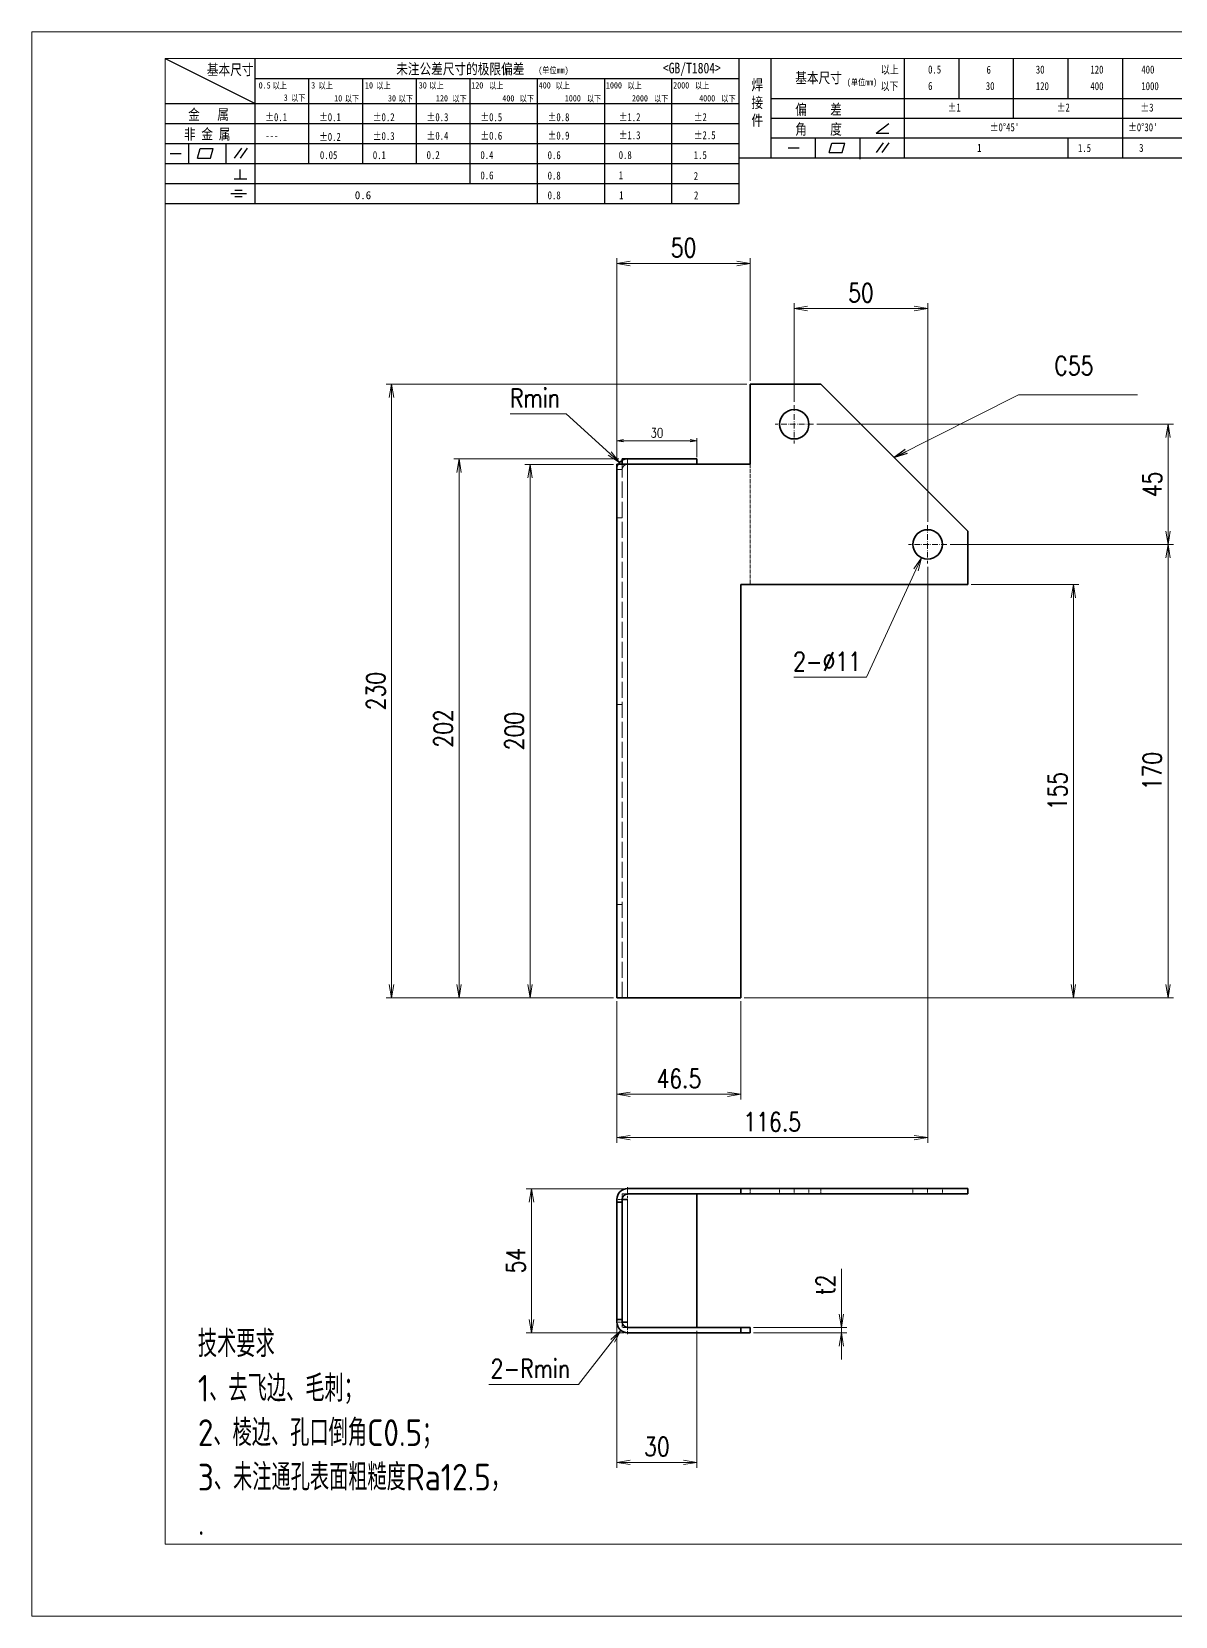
# Model space of a CAD drawing. Header units: millimetres. Extents: x -50531 to 104182, y -50696 to 36723.
# Drawn here: x -48821 to -48392, y 35595 to 36189 of the extents above; entities that cross this region are included whole.
import ezdxf

# ---------------------------------------------------------------- set-up
doc = ezdxf.new("R2010")
doc.units = ezdxf.units.MM
doc.header["$LTSCALE"] = 0.5
for name, pattern in [('AM_ISO02W050x2', [3.75, 3, -0.75]), ('AM_ISO08W050x2', [9, 6, -0.75, 1.5, -0.75]), ('DASHDOT', [18.5, 12, -3, 0.5, -3]), ('DASHED', [15, 12, -3])]:
    doc.linetypes.add(name, pattern=pattern)
for name, color, linetype, lineweight in [('中心线', 2, 'AM_ISO08W050x2', 18), ('图框', 7, 'Continuous', 18), ('标注线', 3, 'Continuous', 18), ('粗实线', 7, 'Continuous', 35), ('虚线', 1, 'AM_ISO02W050x2', 18)]:
    doc.layers.add(name, color=color, linetype=linetype, lineweight=lineweight)
doc.layers.add('图\\M+19E79\\M+195B6\\M+18E9A', color=7, linetype='Continuous')
doc.layers.add('打印-禁用', color=7, linetype='Continuous', lineweight=15, plot=False)
doc.styles.add('DIM', font='romans.shx', dxfattribs={"width": 0.8, "bigfont": 'bigfont.shx'})
doc.styles.add('国标', font='simfang.ttf', dxfattribs={"width": 0.8})
doc.styles.add('机械长仿宋', font='gbenor.shx', dxfattribs={"height": 1, "bigfont": 'gbcbig.shx'})
doc.dimstyles.new('DEH 1-1$0', dxfattribs={"dimtxt": 3.5, "dimasz": 2.5, "dimexe": 1, "dimexo": 0.625, "dimgap": 1.2, "dimtad": 1, "dimzin": 9, "dimdsep": 46, "dimtxsty": 'DIM', "dimblk": 'OPEN', "dimcen": 0, "dimclrd": 8, "dimclre": 8, "dimclrt": 2, "dimazin": 2, "dimtfac": 0.5, "dimtmove": 0, "dimatfit": 3, "dimldrblk": 'OPEN', "dimfxl": 0, "dimtolj": 2, "dimlwd": 18, "dimlwe": 18, "dimarcsym": 0})
doc.dimstyles.new('DEH 1-2$0', dxfattribs={"dimscale": 2, "dimtxt": 3.5, "dimasz": 2.5, "dimexe": 1, "dimexo": 0.625, "dimgap": 1.2, "dimtad": 1, "dimdsep": 46, "dimtxsty": 'DIM', "dimblk": 'OPEN', "dimcen": 0, "dimclrd": 8, "dimclre": 8, "dimclrt": 2, "dimazin": 2, "dimtfac": 0.5, "dimtmove": 0, "dimatfit": 3, "dimldrblk": 'OPEN', "dimfxl": 0, "dimtolj": 2, "dimlwd": 13, "dimlwe": 13, "dimarcsym": 0})
doc.dimstyles.new('DEH 1-2$3', dxfattribs={"dimscale": 2, "dimtxt": 3.5, "dimasz": 2.5, "dimexe": 1, "dimexo": 0.625, "dimgap": 1.2, "dimtad": 1, "dimtoh": 1, "dimdsep": 46, "dimtxsty": 'DIM', "dimblk": 'OPEN', "dimcen": 0, "dimclrd": 8, "dimclre": 8, "dimclrt": 2, "dimazin": 2, "dimtfac": 0.5, "dimtofl": 0, "dimtmove": 0, "dimatfit": 3, "dimldrblk": 'OPEN', "dimfxl": 0, "dimtolj": 2, "dimlwd": 18, "dimlwe": 18, "dimarcsym": 0})
doc.dimstyles.new('DEH 1-2$4', dxfattribs={"dimscale": 2, "dimtxt": 3.5, "dimasz": 2.5, "dimexe": 1, "dimexo": 0.625, "dimgap": 1.2, "dimtad": 1, "dimtoh": 1, "dimdsep": 46, "dimtxsty": 'DIM', "dimblk": 'OPEN', "dimcen": 0, "dimclrd": 8, "dimclre": 8, "dimclrt": 2, "dimazin": 2, "dimtfac": 0.5, "dimtofl": 0, "dimtmove": 0, "dimatfit": 3, "dimldrblk": 'OPEN', "dimfxl": 0, "dimtolj": 2, "dimlwd": 18, "dimlwe": 18, "dimarcsym": 0})
doc.dimstyles.new('DEH 1-2$7', dxfattribs={"dimscale": 2, "dimtxt": 3.5, "dimasz": 2.5, "dimexe": 1, "dimexo": 0.625, "dimgap": 1.2, "dimtad": 1, "dimdsep": 46, "dimtxsty": 'DIM', "dimblk": 'OPEN', "dimcen": 0, "dimclrd": 8, "dimclre": 8, "dimclrt": 2, "dimazin": 2, "dimtfac": 0.5, "dimtmove": 0, "dimatfit": 3, "dimldrblk": 'OPEN', "dimfxl": 0, "dimtolj": 2, "dimlwd": 13, "dimlwe": 13, "dimarcsym": 0})

# ---------------------------------------------------------------- blocks, each defined once
blk = doc.blocks.new('_Open')
at = {"color": 0, "linetype": 'ByBlock', "lineweight": -2}
for p, q in [((-1, 0.17), (0, 0)), ((-1, -0.17), (0, 0)), ((0, 0), (-1, 0))]:
    blk.add_line(p, q, dxfattribs=at)
blk = doc.blocks.new('*D100')
at = {"layer": 'Defpoints', "color": 0, "transparency": 16777216}
for p in [(-48551.24, 36056.47), (-48685.69, 35826.47), (-48601.24, 35826.47)]:
    blk.add_point(p, dxfattribs=at)
at = {"layer": '标注线', "color": 8, "lineweight": 13, "transparency": 16777216}
for p, q in [((-48552.49, 36056.47), (-48687.69, 36056.47)), ((-48685.69, 36051.47), (-48685.69, 35831.47)), ((-48602.49, 35826.47), (-48687.69, 35826.47))]:
    blk.add_line(p, q, dxfattribs=at)
at = {"layer": '标注线', "color": 8, "lineweight": 13, "transparency": 16777216, "xscale": 5, "yscale": 5, "zscale": 5}
for p, rotation in [((-48685.69, 36056.47), 90), ((-48685.69, 35826.47), 270)]:
    blk.add_blockref('_Open', p, dxfattribs=dict(at, rotation=rotation))
at = {"layer": '标注线', "color": 2, "transparency": 16777216, "insert": (-48691.59, 35941.47), "char_height": 7, "attachment_point": 5, "rotation": 90, "style": 'DIM'}
blk.add_mtext('\\A2;230', dxfattribs=at)
blk = doc.blocks.new('*D101')
at = {"layer": 'Defpoints', "color": 0, "transparency": 16777216}
for p in [(-48601.24, 35826.47), (-48554.74, 35826.47), (-48601.24, 35790.32)]:
    blk.add_point(p, dxfattribs=at)
at = {"layer": '标注线', "color": 8, "lineweight": 13, "transparency": 16777216}
for p, q in [((-48601.24, 35825.22), (-48601.24, 35788.32)), ((-48554.74, 35825.22), (-48554.74, 35788.32)), ((-48559.74, 35790.32), (-48596.24, 35790.32))]:
    blk.add_line(p, q, dxfattribs=at)
at = {"layer": '标注线', "color": 8, "lineweight": 13, "transparency": 16777216, "xscale": 5, "yscale": 5, "zscale": 5, "rotation": 180}
blk.add_blockref('_Open', (-48601.24, 35790.32), dxfattribs=at)
at = {"layer": '标注线', "color": 8, "lineweight": 13, "transparency": 16777216, "xscale": 5, "yscale": 5, "zscale": 5}
blk.add_blockref('_Open', (-48554.74, 35790.32), dxfattribs=at)
at = {"layer": '标注线', "color": 2, "transparency": 16777216, "insert": (-48577.99, 35796.22), "char_height": 7, "attachment_point": 5, "style": 'DIM'}
blk.add_mtext('\\A2;46.5', dxfattribs=at)
blk = doc.blocks.new('*D102')
at = {"layer": 'Defpoints', "color": 0, "transparency": 16777216}
for p in [(-48469.74, 35981.47), (-48430.13, 35981.47), (-48554.74, 35826.47)]:
    blk.add_point(p, dxfattribs=at)
at = {"layer": '标注线', "color": 8, "lineweight": 13, "transparency": 16777216}
for p, q in [((-48468.49, 35981.47), (-48428.13, 35981.47)), ((-48430.13, 35831.47), (-48430.13, 35976.47)), ((-48553.49, 35826.47), (-48428.13, 35826.47))]:
    blk.add_line(p, q, dxfattribs=at)
at = {"layer": '标注线', "color": 8, "lineweight": 13, "transparency": 16777216, "xscale": 5, "yscale": 5, "zscale": 5}
for p, rotation in [((-48430.13, 35981.47), 90), ((-48430.13, 35826.47), 270)]:
    blk.add_blockref('_Open', p, dxfattribs=dict(at, rotation=rotation))
at = {"layer": '标注线', "color": 2, "transparency": 16777216, "insert": (-48436.03, 35903.97), "char_height": 7, "attachment_point": 5, "rotation": 90, "style": 'DIM'}
blk.add_mtext('\\A2;155', dxfattribs=at)
blk = doc.blocks.new('*D103')
at = {"layer": 'Defpoints', "color": 0, "transparency": 16777216}
for p in [(-48633.8, 36026.47), (-48601.24, 36026.47), (-48601.24, 35826.47)]:
    blk.add_point(p, dxfattribs=at)
at = {"layer": '标注线', "color": 8, "lineweight": 13, "transparency": 16777216}
for p, q in [((-48602.49, 36026.47), (-48635.8, 36026.47)), ((-48633.8, 35831.47), (-48633.8, 36021.47)), ((-48602.49, 35826.47), (-48635.8, 35826.47))]:
    blk.add_line(p, q, dxfattribs=at)
at = {"layer": '标注线', "color": 8, "lineweight": 13, "transparency": 16777216, "xscale": 5, "yscale": 5, "zscale": 5}
for p, rotation in [((-48633.8, 36026.47), 90), ((-48633.8, 35826.47), 270)]:
    blk.add_blockref('_Open', p, dxfattribs=dict(at, rotation=rotation))
at = {"layer": '标注线', "color": 2, "transparency": 16777216, "insert": (-48639.7, 35926.47), "char_height": 7, "attachment_point": 5, "rotation": 90, "style": 'DIM'}
blk.add_mtext('\\A2;200', dxfattribs=at)
blk = doc.blocks.new('*D104')
at = {"layer": 'Defpoints', "color": 0, "transparency": 16777216}
for p in [(-48599.24, 36028.47), (-48660.4, 35826.47), (-48601.24, 35826.47)]:
    blk.add_point(p, dxfattribs=at)
at = {"layer": '标注线', "color": 8, "lineweight": 13, "transparency": 16777216}
for p, q in [((-48600.49, 36028.47), (-48662.4, 36028.47)), ((-48660.4, 36023.47), (-48660.4, 35831.47)), ((-48602.49, 35826.47), (-48662.4, 35826.47))]:
    blk.add_line(p, q, dxfattribs=at)
at = {"layer": '标注线', "color": 8, "lineweight": 13, "transparency": 16777216, "xscale": 5, "yscale": 5, "zscale": 5}
for p, rotation in [((-48660.4, 36028.47), 90), ((-48660.4, 35826.47), 270)]:
    blk.add_blockref('_Open', p, dxfattribs=dict(at, rotation=rotation))
at = {"layer": '标注线', "color": 2, "transparency": 16777216, "insert": (-48666.3, 35927.47), "char_height": 7, "attachment_point": 5, "rotation": 90, "style": 'DIM'}
blk.add_mtext('\\A2;202', dxfattribs=at)
blk = doc.blocks.new('*D105')
at = {"layer": 'Defpoints', "color": 0, "transparency": 16777216}
for p in [(-48601.24, 36101.77), (-48551.24, 36056.47), (-48601.24, 36026.47)]:
    blk.add_point(p, dxfattribs=at)
at = {"layer": '标注线', "color": 8, "lineweight": 13, "transparency": 16777216}
for p, q in [((-48601.24, 36027.72), (-48601.24, 36103.77)), ((-48551.24, 36057.72), (-48551.24, 36103.77)), ((-48556.24, 36101.77), (-48596.24, 36101.77))]:
    blk.add_line(p, q, dxfattribs=at)
at = {"layer": '标注线', "color": 8, "lineweight": 13, "transparency": 16777216, "xscale": 5, "yscale": 5, "zscale": 5, "rotation": 180}
blk.add_blockref('_Open', (-48601.24, 36101.77), dxfattribs=at)
at = {"layer": '标注线', "color": 8, "lineweight": 13, "transparency": 16777216, "xscale": 5, "yscale": 5, "zscale": 5}
blk.add_blockref('_Open', (-48551.24, 36101.77), dxfattribs=at)
at = {"layer": '标注线', "color": 2, "transparency": 16777216, "insert": (-48576.24, 36107.67), "char_height": 7, "attachment_point": 5, "style": 'DIM'}
blk.add_mtext('\\A2;50', dxfattribs=at)
blk = doc.blocks.new('*D106')
at = {"layer": 'Defpoints', "color": 0, "transparency": 16777216}
for p in [(-48477.59, 35996.47), (-48554.74, 35826.47), (-48394.65, 35826.47)]:
    blk.add_point(p, dxfattribs=at)
at = {"layer": '标注线', "color": 8, "lineweight": 13, "transparency": 16777216}
for p, q in [((-48476.34, 35996.47), (-48392.65, 35996.47)), ((-48394.65, 35991.47), (-48394.65, 35831.47)), ((-48553.49, 35826.47), (-48392.65, 35826.47))]:
    blk.add_line(p, q, dxfattribs=at)
at = {"layer": '标注线', "color": 8, "lineweight": 13, "transparency": 16777216, "xscale": 5, "yscale": 5, "zscale": 5}
for p, rotation in [((-48394.65, 35996.47), 90), ((-48394.65, 35826.47), 270)]:
    blk.add_blockref('_Open', p, dxfattribs=dict(at, rotation=rotation))
at = {"layer": '标注线', "color": 2, "transparency": 16777216, "insert": (-48400.55, 35911.47), "char_height": 7, "attachment_point": 5, "rotation": 90, "style": 'DIM'}
blk.add_mtext('\\A2;170', dxfattribs=at)
blk = doc.blocks.new('*D107')
at = {"layer": 'Defpoints', "color": 0, "transparency": 16777216}
for p in [(-48484.74, 35989.32), (-48601.24, 35826.47), (-48601.24, 35774.07)]:
    blk.add_point(p, dxfattribs=at)
at = {"layer": '标注线', "color": 8, "lineweight": 13, "transparency": 16777216}
for p, q in [((-48484.74, 35988.07), (-48484.74, 35772.07)), ((-48601.24, 35825.22), (-48601.24, 35772.07)), ((-48489.74, 35774.07), (-48596.24, 35774.07))]:
    blk.add_line(p, q, dxfattribs=at)
at = {"layer": '标注线', "color": 8, "lineweight": 13, "transparency": 16777216, "xscale": 5, "yscale": 5, "zscale": 5, "rotation": 180}
blk.add_blockref('_Open', (-48601.24, 35774.07), dxfattribs=at)
at = {"layer": '标注线', "color": 8, "lineweight": 13, "transparency": 16777216, "xscale": 5, "yscale": 5, "zscale": 5}
blk.add_blockref('_Open', (-48484.74, 35774.07), dxfattribs=at)
at = {"layer": '标注线', "color": 2, "transparency": 16777216, "insert": (-48542.99, 35779.97), "char_height": 7, "attachment_point": 5, "style": 'DIM'}
blk.add_mtext('\\A2;116.5', dxfattribs=at)
blk = doc.blocks.new('*D108')
at = {"layer": 'Defpoints', "color": 0, "transparency": 16777216}
for p in [(-48534.74, 36084.87), (-48534.74, 36048.62), (-48484.74, 36003.62)]:
    blk.add_point(p, dxfattribs=at)
at = {"layer": '标注线', "color": 8, "lineweight": 13, "transparency": 16777216}
for p, q in [((-48534.74, 36049.87), (-48534.74, 36086.87)), ((-48484.74, 36004.87), (-48484.74, 36086.87)), ((-48489.74, 36084.87), (-48529.74, 36084.87))]:
    blk.add_line(p, q, dxfattribs=at)
at = {"layer": '标注线', "color": 8, "lineweight": 13, "transparency": 16777216, "xscale": 5, "yscale": 5, "zscale": 5, "rotation": 180}
blk.add_blockref('_Open', (-48534.74, 36084.87), dxfattribs=at)
at = {"layer": '标注线', "color": 8, "lineweight": 13, "transparency": 16777216, "xscale": 5, "yscale": 5, "zscale": 5}
blk.add_blockref('_Open', (-48484.74, 36084.87), dxfattribs=at)
at = {"layer": '标注线', "color": 2, "transparency": 16777216, "insert": (-48509.74, 36090.77), "char_height": 7, "attachment_point": 5, "style": 'DIM'}
blk.add_mtext('\\A2;50', dxfattribs=at)
blk = doc.blocks.new('*D109')
at = {"layer": 'Defpoints', "color": 0, "transparency": 16777216}
for p in [(-48527.59, 36041.47), (-48477.59, 35996.47), (-48394.65, 35996.47)]:
    blk.add_point(p, dxfattribs=at)
at = {"layer": '标注线', "color": 8, "lineweight": 13, "transparency": 16777216}
for p, q in [((-48526.34, 36041.47), (-48392.65, 36041.47)), ((-48394.65, 36036.47), (-48394.65, 36001.47)), ((-48476.34, 35996.47), (-48392.65, 35996.47))]:
    blk.add_line(p, q, dxfattribs=at)
at = {"layer": '标注线', "color": 8, "lineweight": 13, "transparency": 16777216, "xscale": 5, "yscale": 5, "zscale": 5}
for p, rotation in [((-48394.65, 36041.47), 90), ((-48394.65, 35996.47), 270)]:
    blk.add_blockref('_Open', p, dxfattribs=dict(at, rotation=rotation))
at = {"layer": '标注线', "color": 2, "transparency": 16777216, "insert": (-48400.55, 36018.97), "char_height": 7, "attachment_point": 5, "rotation": 90, "style": 'DIM'}
blk.add_mtext('\\A2;45', dxfattribs=at)
blk = doc.blocks.new('*D110')
at = {"layer": 'Defpoints', "color": 0, "transparency": 16777216}
for p in [(-48482.44, 36001.47), (-48487.04, 35991.48)]:
    blk.add_point(p, dxfattribs=at)
at = {"layer": '标注线', "color": 8, "lineweight": 18, "transparency": 16777216}
for p, q in [((-48507.66, 35946.64), (-48489.13, 35986.93)), ((-48534.86, 35946.64), (-48507.66, 35946.64))]:
    blk.add_line(p, q, dxfattribs=at)
at = {"layer": '标注线', "color": 8, "lineweight": 18, "transparency": 16777216, "xscale": 5, "yscale": 5, "zscale": 5, "rotation": 65.29893481042735}
blk.add_blockref('_Open', (-48487.04, 35991.48), dxfattribs=at)
at = {"layer": '标注线', "color": 2, "transparency": 16777216, "insert": (-48522.46, 35952.54), "char_height": 7, "attachment_point": 5, "style": 'DIM'}
blk.add_mtext('\\A2;2-%%c11', dxfattribs=at)
blk = doc.blocks.new('*D111')
at = {"layer": 'Defpoints', "color": 0, "transparency": 16777216}
for p in [(-48600.2, 36027.17), (-48597.24, 36024.47)]:
    blk.add_point(p, dxfattribs=at)
at = {"layer": '标注线', "color": 8, "lineweight": 18, "transparency": 16777216}
for p, q in [((-48641.29, 36045.41), (-48620.22, 36045.41)), ((-48620.22, 36045.41), (-48603.89, 36030.53))]:
    blk.add_line(p, q, dxfattribs=at)
at = {"layer": '标注线', "color": 8, "lineweight": 18, "transparency": 16777216, "xscale": 5, "yscale": 5, "zscale": 5, "rotation": 317.6727366881573}
blk.add_blockref('_Open', (-48600.2, 36027.17), dxfattribs=at)
at = {"layer": '标注线', "color": 2, "transparency": 16777216, "insert": (-48631.96, 36051.31), "char_height": 7, "attachment_point": 5, "style": 'DIM'}
blk.add_mtext('\\A2;{\\Fromans,bigfont|c134;Rmin}', dxfattribs=at)
blk = doc.blocks.new('*D112')
at = {"layer": 'Defpoints', "color": 0, "transparency": 16777216}
for p in [(-48633.22, 35754.95), (-48597.24, 35754.95), (-48597.24, 35700.95)]:
    blk.add_point(p, dxfattribs=at)
at = {"layer": '标注线', "color": 8, "lineweight": 13, "transparency": 16777216}
for p, q in [((-48598.49, 35754.95), (-48635.22, 35754.95)), ((-48633.22, 35705.95), (-48633.22, 35749.95)), ((-48598.49, 35700.95), (-48635.22, 35700.95))]:
    blk.add_line(p, q, dxfattribs=at)
at = {"layer": '标注线', "color": 8, "lineweight": 13, "transparency": 16777216, "xscale": 5, "yscale": 5, "zscale": 5}
for p, rotation in [((-48633.22, 35754.95), 90), ((-48633.22, 35700.95), 270)]:
    blk.add_blockref('_Open', p, dxfattribs=dict(at, rotation=rotation))
at = {"layer": '标注线', "color": 2, "transparency": 16777216, "insert": (-48639.12, 35727.95), "char_height": 7, "attachment_point": 5, "rotation": 90, "style": 'DIM'}
blk.add_mtext('\\A2;54', dxfattribs=at)
blk = doc.blocks.new('*D113')
at = {"layer": 'Defpoints', "color": 0, "transparency": 16777216}
for p in [(-48599.72, 35701.81), (-48597.24, 35704.95)]:
    blk.add_point(p, dxfattribs=at)
at = {"layer": '标注线', "color": 8, "lineweight": 18, "transparency": 16777216}
for p, q in [((-48615.67, 35681.6), (-48602.82, 35697.89)), ((-48649.27, 35681.6), (-48615.67, 35681.6))]:
    blk.add_line(p, q, dxfattribs=at)
at = {"layer": '标注线', "color": 8, "lineweight": 18, "transparency": 16777216, "xscale": 5, "yscale": 5, "zscale": 5, "rotation": 51.71712410697953}
blk.add_blockref('_Open', (-48599.72, 35701.81), dxfattribs=at)
at = {"layer": '标注线', "color": 2, "transparency": 16777216, "insert": (-48633.67, 35687.5), "char_height": 7, "attachment_point": 5, "style": 'DIM'}
blk.add_mtext('\\A2;{\\Fromans,bigfont|c134;2-Rmin}', dxfattribs=at)
blk = doc.blocks.new('*D114')
at = {"layer": 'Defpoints', "color": 0, "transparency": 16777216}
for p in [(-48601.24, 35705.95), (-48571.24, 35702.95), (-48601.24, 35652.36)]:
    blk.add_point(p, dxfattribs=at)
at = {"layer": '标注线', "color": 8, "lineweight": 13, "transparency": 16777216}
for p, q in [((-48601.24, 35704.7), (-48601.24, 35650.36)), ((-48571.24, 35701.7), (-48571.24, 35650.36)), ((-48576.24, 35652.36), (-48596.24, 35652.36))]:
    blk.add_line(p, q, dxfattribs=at)
at = {"layer": '标注线', "color": 8, "lineweight": 13, "transparency": 16777216, "xscale": 5, "yscale": 5, "zscale": 5, "rotation": 180}
blk.add_blockref('_Open', (-48601.24, 35652.36), dxfattribs=at)
at = {"layer": '标注线', "color": 8, "lineweight": 13, "transparency": 16777216, "xscale": 5, "yscale": 5, "zscale": 5}
blk.add_blockref('_Open', (-48571.24, 35652.36), dxfattribs=at)
at = {"layer": '标注线', "color": 2, "transparency": 16777216, "insert": (-48586.24, 35658.26), "char_height": 7, "attachment_point": 5, "style": 'DIM'}
blk.add_mtext('\\A2;30', dxfattribs=at)
blk = doc.blocks.new('*D115')
at = {"layer": 'Defpoints', "color": 0, "transparency": 16777216}
for p in [(-48551.24, 35702.95), (-48551.24, 35700.95), (-48517.08, 35702.95)]:
    blk.add_point(p, dxfattribs=at)
at = {"layer": '标注线', "color": 8, "lineweight": 13, "transparency": 16777216}
for p, q in [((-48517.08, 35707.95), (-48517.08, 35724.95)), ((-48549.99, 35702.95), (-48515.08, 35702.95)), ((-48549.99, 35700.95), (-48515.08, 35700.95)), ((-48517.08, 35700.95), (-48517.08, 35702.95)), ((-48517.08, 35695.95), (-48517.08, 35690.95))]:
    blk.add_line(p, q, dxfattribs=at)
at = {"layer": '标注线', "color": 8, "lineweight": 13, "transparency": 16777216, "xscale": 5, "yscale": 5, "zscale": 5}
for p, rotation in [((-48517.08, 35702.95), 270), ((-48517.08, 35700.95), 90)]:
    blk.add_blockref('_Open', p, dxfattribs=dict(at, rotation=rotation))
at = {"layer": '标注线', "color": 2, "transparency": 16777216, "insert": (-48522.98, 35718.95), "char_height": 7, "attachment_point": 5, "rotation": 90, "style": 'DIM'}
blk.add_mtext('\\A2;{\\Fromans,bigfont|c134;t2}', dxfattribs=at)
blk = doc.blocks.new('GZDEH零件A3图框V01版')
at = {"layer": '图\\M+19E79\\M+195B6\\M+18E9A', "color": 9}
for p, q in [((2882.49, -1554.46), (2899.37, -1562.92)), ((2899.37, -1581.67), (2899.37, -1554.46)), ((2990.09, -1581.67), (2990.09, -1554.46)), ((2996.09, -1573.08), (2996.09, -1554.46)), ((3021.09, -1561.98), (3021.09, -1554.46)), ((3031.31, -1561.98), (3031.31, -1554.46)), ((3041.53, -1561.98), (3041.53, -1554.46)), ((3051.75, -1561.98), (3051.75, -1554.46)), ((3061.98, -1561.98), (3061.98, -1554.46)), ((2899.37, -1558.24), (2990.09, -1558.24)), ((2909.45, -1574.17), (2909.45, -1558.24)), ((2919.53, -1574.17), (2919.53, -1558.24)), ((2929.61, -1574.17), (2929.61, -1558.24)), ((2939.69, -1577.92), (2939.69, -1558.24)), ((2952.29, -1581.67), (2952.29, -1558.24)), ((2964.89, -1581.67), (2964.89, -1558.24)), ((2977.49, -1581.67), (2977.49, -1558.24)), ((2996.09, -1561.98), (3113.09, -1561.98)), ((3021.09, -1573.08), (3021.09, -1561.98)), ((3041.53, -1565.68), (3041.53, -1561.98)), ((3061.98, -1573.08), (3061.98, -1561.98)), ((2882.49, -1562.92), (2990.09, -1562.92)), ((2882.49, -1566.67), (2990.09, -1566.67)), ((2996.09, -1565.68), (3113.09, -1565.68)), ((3015.75, -1568.51), (3018.15, -1566.66)), ((2882.49, -1570.42), (2990.09, -1570.42)), ((2886.92, -1574.12), (2886.92, -1570.42)), ((2893.91, -1574.12), (2893.91, -1570.42)), ((2996.09, -1569.38), (3113.09, -1569.38)), ((3004.42, -1573.08), (3004.42, -1569.38)), ((3006.97, -1572.12), (3007.45, -1570.33)), ((3007.45, -1570.33), (3009.86, -1570.33)), ((3009.39, -1572.12), (3009.86, -1570.33)), ((3012.75, -1573.08), (3012.75, -1569.38)), ((3015.75, -1568.51), (3018.15, -1568.51)), ((3015.81, -1572.12), (3017.15, -1570.26)), ((3016.89, -1572.12), (3018.23, -1570.26)), ((3051.75, -1573.08), (3051.75, -1569.38)), ((2883.43, -1572.27), (2885.49, -1572.27)), ((2888.59, -1573.16), (2889.07, -1571.37)), ((2888.59, -1573.16), (2891, -1573.16)), ((2889.07, -1571.37), (2891.48, -1571.37)), ((2891, -1573.16), (2891.48, -1571.37)), ((2895.52, -1573.16), (2896.85, -1571.3)), ((2896.6, -1573.16), (2897.94, -1571.3)), ((2990.09, -1573.08), (3113.09, -1573.08)), ((2999.26, -1571.23), (3001.32, -1571.23)), ((3006.97, -1572.12), (3009.39, -1572.12)), ((3012.75, -1573.33), (3012.75, -1573.08)), ((2882.49, -1574.17), (2990.09, -1574.17)), ((2895.42, -1577.05), (2897.81, -1577.05)), ((2896.58, -1577.05), (2896.58, -1575.28)), ((2882.49, -1577.92), (2990.09, -1577.92)), ((2894.79, -1579.77), (2897.77, -1579.77)), ((2895.57, -1579.17), (2896.92, -1579.17)), ((2882.49, -1581.67), (2990.09, -1581.67)), ((2895.57, -1580.37), (2896.93, -1580.37))]:
    blk.add_line(p, q, dxfattribs=at)
at = {"layer": '图框', "linetype": 'Continuous'}
for p, q in [((2882.49, -1554.46), (2882.49, -1832.96)), ((3272.49, -1554.46), (2882.49, -1554.46)), ((2882.49, -1832.96), (3272.49, -1832.96))]:
    blk.add_line(p, q, dxfattribs=at)
at = {"layer": '打印-禁用', "linetype": 'Continuous'}
for p, q in [((2857.49, -1549.46), (2857.49, -1846.46)), ((3277.49, -1549.46), (2857.49, -1549.46)), ((2857.49, -1846.46), (3277.49, -1846.46))]:
    blk.add_line(p, q, dxfattribs=at)
at = {"layer": '图\\M+19E79\\M+195B6\\M+18E9A', "color": 9, "style": '国标', "width": 0.8}
for s, height, p in [('基本尺寸', 2, (2890.33, -1557.58)), ('未注公差尺寸的极限偏差', 2, (2925.81, -1557.44)), ('<GB/T1804>', 2, (2975.78, -1557.27)), ('以上', 1.5, (3016.64, -1557.33)), ('0.5', 1.5, (3025.49, -1557.3)), ('6', 1.5, (3036.45, -1557.34)), ('30', 1.5, (3045.69, -1557.31)), ('120', 1.5, (3055.91, -1557.31)), ('400', 1.5, (3065.46, -1557.31)), ('30', 1.2, (2930.04, -1560.11)), ('基本尺寸', 2, (3000.6, -1559.1)), ('以下', 1.5, (3016.58, -1560.43)), ('6', 1.5, (3025.49, -1560.38)), ('30', 1.5, (3036.31, -1560.39)), ('120', 1.5, (3045.69, -1560.41)), ('400', 1.5, (3055.91, -1560.41)), ('1000', 1.5, (3065.46, -1560.41)), ('金   属', 2, (2886.82, -1565.98)), ('±0.1', 1.5, (2901.27, -1566.23)), ('±0.1', 1.5, (2911.35, -1566.23)), ('±0.2', 1.5, (2921.43, -1566.23)), ('±0.3', 1.5, (2931.51, -1566.23)), ('±0.5', 1.5, (2941.59, -1566.23)), ('±0.8', 1.5, (2954.19, -1566.23)), ('±1.2', 1.5, (2967.51, -1566.23)), ('±2', 1.5, (2981.58, -1566.23)), ('偏    差', 2, (3000.6, -1565.04)), ('±1', 1.5, (3029.16, -1564.42)), ('±2', 1.5, (3049.61, -1564.42)), ('±3', 1.5, (3065.3, -1564.42)), ('非 金 属', 2, (2886.02, -1569.65)), ('±0.3', 1.5, (2921.43, -1569.77)), ('±0.4', 1.5, (2931.51, -1569.71)), ('±0.6', 1.5, (2941.59, -1569.71)), ('±0.9', 1.5, (2954.19, -1569.68)), ('±1.3', 1.5, (2967.51, -1569.62)), ('±2.5', 1.5, (2981.58, -1569.61)), ('角    度', 2, (3000.6, -1568.74)), ("±0%%D45'", 1.5, (3037.06, -1568.12)), ("±0%%D30'", 1.5, (3062.98, -1568.12)), ('---', 1.5, (2901.27, -1569.65)), ('±0.2', 1.5, (2911.35, -1569.92)), ('1', 1.5, (3034.69, -1571.98)), ('1.5', 1.5, (3053.59, -1572.01)), ('3', 1.5, (3065.05, -1571.98)), ('0.1', 1.5, (2921.43, -1573.34)), ('0.2', 1.5, (2931.51, -1573.33)), ('0.4', 1.5, (2941.59, -1573.33)), ('0.6', 1.5, (2954.19, -1573.35)), ('0.8', 1.5, (2967.51, -1573.33)), ('1.5', 1.5, (2981.58, -1573.34)), ('0.6', 1.5, (2941.59, -1577.14)), ('0.8', 1.5, (2954.19, -1577.17)), ('1', 1.5, (2967.51, -1577.12)), ('2', 1.5, (2981.58, -1577.26)), ('0.8', 1.5, (2954.19, -1580.87)), ('1', 1.5, (2967.59, -1580.86)), ('2', 1.5, (2981.62, -1580.89))]:
    blk.add_text(s, height=height, dxfattribs=at).set_placement(p)
at = {"layer": '图\\M+19E79\\M+195B6\\M+18E9A', "color": 9, "lineweight": 15, "style": '国标', "width": 0.8}
for s, p in [('(单位mm)', (2952.44, -1557.27)), ('0.5', (2900.03, -1560.11)), ('以上', (2902.64, -1560.16)), ('3', (2909.88, -1560.11)), ('以上', (2911.25, -1560.16)), ('10', (2919.96, -1560.11)), ('以上', (2922.09, -1560.16)), ('以上', (2932.02, -1560.16)), ('120', (2939.88, -1560.11)), ('以上', (2943.21, -1560.16)), ('400', (2952.52, -1560.11)), ('以上', (2955.68, -1560.16)), ('1000', (2965.12, -1560.11)), ('以上', (2969.16, -1560.16)), ('2000', (2977.72, -1560.11)), ('以上', (2981.8, -1560.16)), ('(单位mm)', (3010.27, -1559.51)), ('3', (2904.73, -1562.41)), ('以下', (2906.1, -1562.46)), ('10', (2914.19, -1562.54)), ('以下', (2916.18, -1562.59)), ('30', (2924.27, -1562.54)), ('以下', (2926.26, -1562.59)), ('120', (2933.26, -1562.54)), ('以下', (2936.34, -1562.59)), ('400', (2945.7, -1562.54)), ('以下', (2948.94, -1562.59)), ('1000', (2957.41, -1562.54)), ('以下', (2961.54, -1562.59)), ('2000', (2969.99, -1562.54)), ('以下', (2974.14, -1562.59)), ('4000', (2982.59, -1562.54)), ('以下', (2986.74, -1562.59))]:
    blk.add_text(s, height=1.2, dxfattribs=at).set_placement(p)
at = {"layer": '图\\M+19E79\\M+195B6\\M+18E9A', "color": 9, "lineweight": 13, "style": '国标'}
blk.add_text('0.6', height=1.5, dxfattribs=at).set_placement((2918.05, -1580.85))
at = {"layer": '图\\M+19E79\\M+195B6\\M+18E9A', "color": 9, "insert": (2992.39, -1558.41), "char_height": 2, "width": 3.1877, "attachment_point": 1, "style": '国标'}
blk.add_mtext('焊\\P接\\P件', dxfattribs=at)
at = {"layer": '图\\M+19E79\\M+195B6\\M+18E9A', "color": 9, "insert": (2911.51, -1573.37), "char_height": 1.5, "attachment_point": 7, "style": '国标'}
blk.add_mtext_dynamic_manual_height_columns('0.05', width=5.1982, gutter_width=12.5, heights=[0], dxfattribs=at)
blk = doc.blocks.new('DEH A3')
at = {"layer": '图框'}
blk.add_blockref('GZDEH零件A3图框V01版', (-2857.49, 1846.46), dxfattribs=at)
blk = doc.blocks.new('*D133')
at = {"layer": 'Defpoints', "color": 0, "transparency": 16777216}
for p in [(-48601.24, 36035.34), (-48601.24, 36028.49), (-48571.24, 36028.47)]:
    blk.add_point(p, dxfattribs=at)
at = {"layer": '标注线', "color": 8, "lineweight": 18, "transparency": 16777216}
for p, q in [((-48601.24, 36029.12), (-48601.24, 36036.34)), ((-48573.74, 36035.34), (-48598.74, 36035.34)), ((-48571.24, 36029.1), (-48571.24, 36036.34))]:
    blk.add_line(p, q, dxfattribs=at)
at = {"layer": '标注线', "color": 8, "lineweight": 18, "transparency": 16777216, "xscale": 2.5, "yscale": 2.5, "zscale": 2.5, "rotation": 180}
blk.add_blockref('_Open', (-48601.24, 36035.34), dxfattribs=at)
at = {"layer": '标注线', "color": 8, "lineweight": 18, "transparency": 16777216, "xscale": 2.5, "yscale": 2.5, "zscale": 2.5}
blk.add_blockref('_Open', (-48571.24, 36035.34), dxfattribs=at)
at = {"layer": '标注线', "color": 2, "transparency": 16777216, "insert": (-48586.24, 36038.29), "char_height": 3.5, "attachment_point": 5, "style": 'DIM'}
blk.add_mtext('\\A2;30', dxfattribs=at)

msp = doc.modelspace()

# ---------------------------------------------------------------- linework, layer by layer
at = {"lineweight": 13}
msp.add_line((-48597.241, 35704.952), (-48597.241, 35750.952), dxfattribs=at)
at = {"layer": '中心线', "linetype": 'DASHDOT', "lineweight": 13, "ltscale": 0.3575}
for p, q in [((-48534.741, 36048.623), (-48534.741, 36034.323)), ((-48527.591, 36041.473), (-48541.891, 36041.473)), ((-48484.741, 36003.623), (-48484.741, 35989.323)), ((-48477.591, 35996.473), (-48491.891, 35996.473))]:
    msp.add_line(p, q, dxfattribs=at)
at = {"layer": '中心线', "lineweight": 13}
msp.add_line((-48597.241, 35755.552), (-48597.241, 35700.351), dxfattribs=at)
at = {"layer": '中心线', "lineweight": 13, "ltscale": 0.060016}
for p, q in [((-48534.741, 35755.152), (-48534.741, 35752.751)), ((-48484.741, 35755.152), (-48484.741, 35752.751))]:
    msp.add_line(p, q, dxfattribs=at)
at = {"layer": '粗实线', "lineweight": 35}
for p, q in [((-48551.241, 36056.473), (-48524.741, 36056.473)), ((-48551.241, 36056.473), (-48551.241, 36026.473)), ((-48524.741, 36056.473), (-48469.741, 36001.473)), ((-48599.241, 36028.473), (-48571.241, 36028.473)), ((-48597.241, 36026.473), (-48551.241, 36026.473)), ((-48601.241, 35826.473), (-48601.241, 36024.473)), ((-48469.741, 35981.473), (-48469.741, 36001.473)), ((-48554.741, 35826.473), (-48554.741, 35981.473)), ((-48554.741, 35981.473), (-48469.741, 35981.473)), ((-48597.241, 35826.473), (-48554.741, 35826.473)), ((-48597.265, 35752.952), (-48571.241, 35752.952)), ((-48597.241, 35754.952), (-48554.741, 35754.952)), ((-48597.241, 35752.952), (-48554.741, 35752.952)), ((-48571.241, 35752.952), (-48571.241, 35702.952)), ((-48554.741, 35754.952), (-48469.741, 35754.952)), ((-48469.741, 35752.952), (-48554.741, 35752.952)), ((-48601.241, 35705.952), (-48601.241, 35749.952)), ((-48599.241, 35705.952), (-48599.241, 35749.952)), ((-48554.741, 35702.952), (-48597.241, 35702.952)), ((-48554.741, 35700.952), (-48597.241, 35700.952))]:
    msp.add_line(p, q, dxfattribs=at)
at = {"layer": '粗实线', "lineweight": 35, "ltscale": 0.029289}
for p, q in [((-48601.241, 36026.473), (-48600.07, 36026.473)), ((-48601.241, 35826.473), (-48600.07, 35826.473))]:
    msp.add_line(p, q, dxfattribs=at)
at = {"layer": '粗实线', "lineweight": 35, "ltscale": 0.05}
for p, q in [((-48601.241, 36024.473), (-48601.241, 36026.473)), ((-48599.241, 36028.473), (-48599.241, 36026.473)), ((-48571.241, 36026.473), (-48571.241, 36028.473)), ((-48554.741, 35752.952), (-48554.741, 35754.952)), ((-48469.741, 35752.952), (-48469.741, 35754.952)), ((-48599.241, 35749.952), (-48601.241, 35749.952)), ((-48599.241, 35705.952), (-48601.241, 35705.952)), ((-48599.241, 35704.952), (-48597.241, 35704.952)), ((-48554.741, 35702.952), (-48554.741, 35700.952)), ((-48551.241, 35700.952), (-48551.241, 35702.952))]:
    msp.add_line(p, q, dxfattribs=at)
at = {"layer": '粗实线', "lineweight": 35, "ltscale": 0.070711}
for p, q in [((-48600.07, 36026.473), (-48597.241, 36026.473)), ((-48600.07, 35826.473), (-48597.241, 35826.473))]:
    msp.add_line(p, q, dxfattribs=at)
at = {"layer": '粗实线', "lineweight": 13}
msp.add_line((-48597.241, 35826.473), (-48597.241, 36026.473), dxfattribs=at)
at = {"layer": '粗实线', "lineweight": 35, "ltscale": 0.025}
for p, q in [((-48601.241, 35749.952), (-48601.241, 35750.952)), ((-48599.241, 35749.952), (-48599.241, 35750.952)), ((-48601.241, 35704.952), (-48601.241, 35705.952)), ((-48599.241, 35704.952), (-48599.241, 35705.952))]:
    msp.add_line(p, q, dxfattribs=at)
at = {"layer": '粗实线', "lineweight": 35, "ltscale": 0.014648}
for p, q in [((-48599.241, 35750.952), (-48598.655, 35750.952)), ((-48599.241, 35704.952), (-48598.655, 35704.952))]:
    msp.add_line(p, q, dxfattribs=at)
at = {"layer": '粗实线', "lineweight": 35, "ltscale": 0.035352}
for p, q in [((-48598.655, 35750.952), (-48597.241, 35750.952)), ((-48598.655, 35704.952), (-48597.241, 35704.952))]:
    msp.add_line(p, q, dxfattribs=at)
at = {"layer": '粗实线', "lineweight": 35, "ltscale": 0.0875}
for p, q in [((-48554.741, 35702.952), (-48551.241, 35702.952)), ((-48554.741, 35700.952), (-48551.241, 35700.952))]:
    msp.add_line(p, q, dxfattribs=at)
at = {"layer": '粗实线', "lineweight": 35}
for centre in [(-48534.741, 36041.473), (-48484.741, 35996.473)]:
    msp.add_circle(centre, 5.5, dxfattribs=at)
for centre, radius, start, end in [((-48597.241, 36024.473), 4, 120.000023, 149.99975), ((-48597.241, 35750.952), 4, 90.000003, 180.000005), ((-48597.241, 35750.952), 2, 90.000003, 179.999995), ((-48597.241, 35704.952), 4, 180.000005, 269.999997), ((-48597.241, 35704.952), 2, 180.000005, 269.999997)]:
    msp.add_arc(centre, radius, start, end, dxfattribs=at)
at = {"layer": '虚线', "linetype": 'DASHED', "lineweight": 13, "ltscale": 0.05}
for p, q in [((-48601.241, 36024.473), (-48601.241, 36026.473)), ((-48599.241, 36024.473), (-48599.241, 36026.473)), ((-48599.241, 36024.473), (-48599.241, 36026.473)), ((-48597.241, 36026.473), (-48597.241, 36028.473)), ((-48597.241, 36026.473), (-48597.241, 36028.473)), ((-48599.241, 36024.473), (-48601.241, 36024.473)), ((-48599.241, 36024.473), (-48601.241, 36024.473)), ((-48599.241, 36006.473), (-48601.241, 36006.473)), ((-48599.241, 35936.473), (-48601.241, 35936.473)), ((-48599.241, 35861.473), (-48601.241, 35861.473))]:
    msp.add_line(p, q, dxfattribs=at)
at = {"layer": '虚线', "linetype": 'DASHED', "lineweight": 13}
for p, q in [((-48599.241, 36026.473), (-48571.241, 36026.473)), ((-48597.241, 35826.473), (-48597.241, 36026.473)), ((-48597.241, 35826.473), (-48597.241, 36026.473)), ((-48597.241, 35826.473), (-48597.241, 36026.473)), ((-48599.241, 35826.473), (-48599.241, 36024.473))]:
    msp.add_line(p, q, dxfattribs=at)
at = {"layer": '虚线', "lineweight": 13}
for p, q in [((-48551.241, 36026.473), (-48551.241, 35981.473)), ((-48597.241, 35750.952), (-48597.241, 35704.952)), ((-48571.241, 35702.952), (-48599.241, 35702.952))]:
    msp.add_line(p, q, dxfattribs=at)
at = {"layer": '虚线', "lineweight": 13, "ltscale": 0.049414}
msp.add_line((-48599.241, 35752.952), (-48597.265, 35752.952), dxfattribs=at)
at = {"layer": '虚线', "lineweight": 13, "ltscale": 0.05}
for p, q in [((-48599.241, 35752.952), (-48599.241, 35750.952)), ((-48551.241, 35752.952), (-48551.241, 35754.952)), ((-48540.241, 35754.952), (-48540.241, 35752.952)), ((-48529.241, 35754.952), (-48529.241, 35752.952)), ((-48524.741, 35752.952), (-48524.741, 35754.952)), ((-48490.241, 35754.952), (-48490.241, 35752.952)), ((-48479.241, 35754.952), (-48479.241, 35752.952)), ((-48599.241, 35750.952), (-48601.241, 35750.952)), ((-48599.241, 35750.952), (-48597.241, 35750.952)), ((-48599.241, 35704.952), (-48601.241, 35704.952)), ((-48599.241, 35704.952), (-48599.241, 35702.952))]:
    msp.add_line(p, q, dxfattribs=at)
at = {"layer": '虚线', "linetype": 'DASHED', "lineweight": 13}
for radius, start, end in [(4, 149.99975, 180), (4, 90, 120.000023), (2, 90, 180)]:
    msp.add_arc((-48597.241, 36024.473), radius, start, end, dxfattribs=at)

# ---------------------------------------------------------------- block references
at = {"layer": '图框', "xscale": 2, "yscale": 2, "zscale": 2}
msp.add_blockref('DEH A3', (-48820.591, 35594.648), dxfattribs=at)

# ---------------------------------------------------------------- texts
at = {"layer": '标注线', "color": 2, "insert": (-48429.923, 36063.425), "char_height": 7, "attachment_point": 5, "style": 'DIM'}
msp.add_mtext('\\A2;{\\Fromans,bigfont|c134;C55}', dxfattribs=at)
at = {"layer": '标注线', "color": 2, "insert": (-48758.306, 35625.138), "char_height": 10, "width": 229.64922, "attachment_point": 7, "style": '机械长仿宋'}
msp.add_mtext('\\A2;技术要求\\P1、去飞边、毛刺；\\P2、棱边、孔口倒角C0.5；\\P3、未注通孔表面粗糙度Ra12.5，\\P.', dxfattribs=at)

# ---------------------------------------------------------------- dimensions: what is measured, and where the dimension line sits
at = {"layer": '标注线'}
for base, p1, p2, dimstyle, picture, middle in [((-48601.241, 36101.769), (-48551.241, 36056.473), (-48601.241, 36026.473), 'DEH 1-2$0', '*D105', (-48576.241, 36107.669)), ((-48534.741, 36084.87), (-48484.741, 36003.623), (-48534.741, 36048.623), 'DEH 1-2$0', '*D108', (-48509.741, 36090.77)), ((-48601.241, 36035.342), (-48571.241, 36028.473), (-48601.241, 36028.491), 'DEH 1-1$0', '*D133', (-48586.241, 36038.292)), ((-48601.241, 35774.073), (-48484.741, 35989.323), (-48601.241, 35826.473), 'DEH 1-2$0', '*D107', (-48542.991, 35779.973)), ((-48601.241, 35790.318), (-48554.741, 35826.473), (-48601.241, 35826.473), 'DEH 1-2$0', '*D101', (-48577.991, 35796.218)), ((-48601.241, 35652.356), (-48571.241, 35702.952), (-48601.241, 35705.952), 'DEH 1-2$0', '*D114', (-48586.241, 35658.256))]:
    dim = msp.add_linear_dim(base=base, p1=p1, p2=p2, dimstyle=dimstyle, dxfattribs=at)
    dim.commit()
    dim.dimension.update_dxf_attribs({"geometry": picture, "text_midpoint": middle})
for base, p1, p2, picture, middle in [((-48685.685, 35826.473), (-48551.241, 36056.473), (-48601.241, 35826.473), '*D100', (-48691.585, 35941.473)), ((-48394.65, 35996.473), (-48527.591, 36041.473), (-48477.591, 35996.473), '*D109', (-48400.55, 36018.973)), ((-48660.401, 35826.473), (-48599.241, 36028.473), (-48601.241, 35826.473), '*D104', (-48666.301, 35927.473)), ((-48633.801, 36026.473), (-48601.241, 35826.473), (-48601.241, 36026.473), '*D103', (-48639.701, 35926.473)), ((-48394.65, 35826.473), (-48477.591, 35996.473), (-48554.741, 35826.473), '*D106', (-48400.55, 35911.473)), ((-48430.13, 35981.473), (-48554.741, 35826.473), (-48469.741, 35981.473), '*D102', (-48436.03, 35903.973)), ((-48633.224, 35754.952), (-48597.241, 35700.952), (-48597.241, 35754.952), '*D112', (-48639.124, 35727.952))]:
    dim = msp.add_linear_dim(base=base, p1=p1, p2=p2, angle=90, dimstyle='DEH 1-2$0', dxfattribs=at)
    dim.commit()
    dim.dimension.update_dxf_attribs({"geometry": picture, "text_midpoint": middle})
for center, mpoint, text, picture, middle in [((-48597.241, 36024.473), (-48600.198, 36027.167), '{\\Fromans,bigfont|c134;Rmin}', '*D111', (-48631.957, 36045.406)), ((-48597.241, 35704.952), (-48599.719, 35701.812), '{\\Fromans,bigfont|c134;2-Rmin}', '*D113', (-48633.67, 35681.602))]:
    dim = msp.add_radius_dim(center=center, mpoint=mpoint, text=text, dimstyle='DEH 1-2$4', dxfattribs=at)
    dim.commit()
    dim.dimension.update_dxf_attribs({"geometry": picture, "text_midpoint": middle, "dimtype": 164})
dim = msp.add_diameter_dim_2p(p1=(-48482.443, 36001.47), p2=(-48487.04, 35991.477), dimstyle='DEH 1-2$3', override={"dimpost": '2-%%c<>'}, dxfattribs=at)
dim.commit()
dim.dimension.update_dxf_attribs({"geometry": '*D110', "text_midpoint": (-48522.464, 35946.638), "dimtype": 163})
dim = msp.add_linear_dim(base=(-48517.08, 35702.952), p1=(-48551.241, 35700.952), p2=(-48551.241, 35702.952), angle=90, text='{\\Fromans,bigfont|c134;t<>}', dimstyle='DEH 1-2$0', dxfattribs=at)
dim.commit()
dim.dimension.update_dxf_attribs({"geometry": '*D115', "text_midpoint": (-48522.98, 35718.952)})

# ---------------------------------------------------------------- leaders
msp.add_leader([(-48497.241, 36028.973), (-48450.681, 36052.516), (-48406.095, 36052.516)], dimstyle='DEH 1-2$7', override={"dimgap": 1.2, "dimtad": 0}, dxfattribs=at)

doc.saveas('drawing.dxf')
